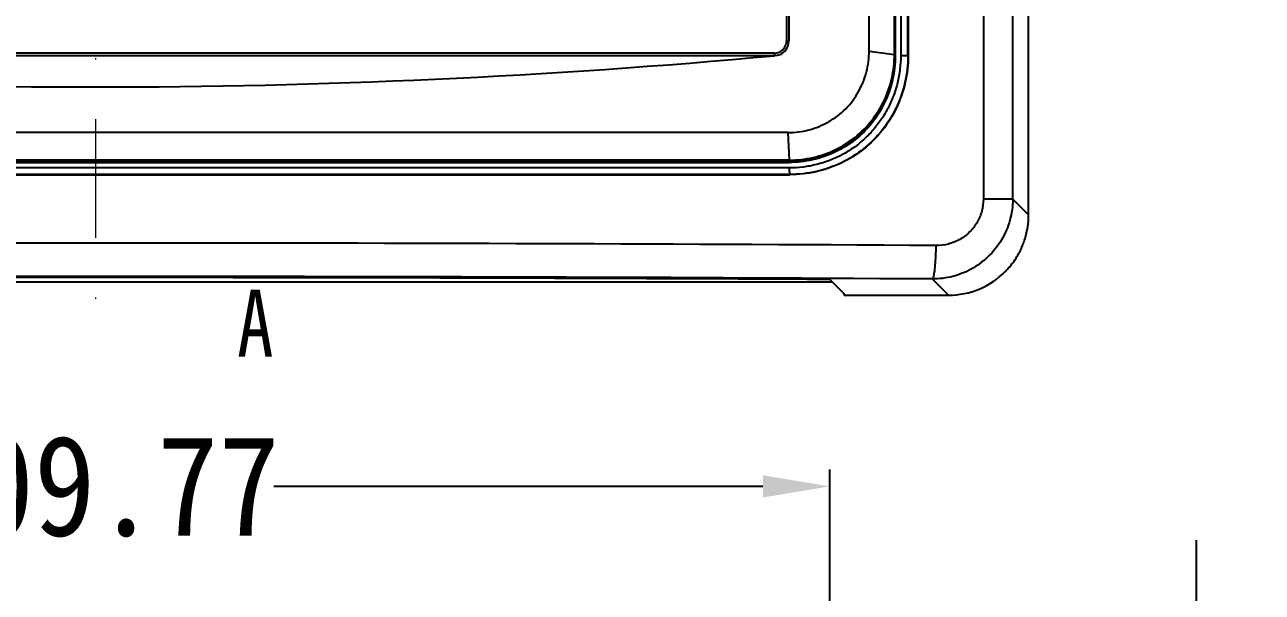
# Model space of a CAD drawing. Header units: inches. Extents: x 1964 to 3446, y -1690 to -1141.
# Drawn here: x 2528.9 to 2621.4, y -1419.5 to -1377.1 of the extents above; entities that cross this region are included whole.
import ezdxf
from ezdxf.enums import TextEntityAlignment as Align

# ---------------------------------------------------------------- set-up
doc = ezdxf.new("R2010")
doc.units = ezdxf.units.IN
doc.header["$MEASUREMENT"] = 0
doc.linetypes.add('DIVIDE', pattern=[31.75, 12.7, -6.35, 0, -6.35, 0, -6.35])
doc.layers.get('0').update_dxf_attribs({"linetype": 'CONTINUOUS'})
doc.layers.get('Defpoints').update_dxf_attribs({"linetype": 'CONTINUOUS'})
doc.layers.add('hatch', color=56, linetype='CONTINUOUS', lineweight=9)
doc.styles.add('FFS', font='SIMFANG.TTF', dxfattribs={"width": 0.9})
doc.dimstyles.get("Standard").update_dxf_attribs({"dimtxt": 0.18, "dimasz": 0.18, "dimexe": 0.18, "dimexo": 0.0625, "dimgap": 0.09, "dimtad": 0, "dimzin": 0, "dimdsep": 46, "dimtxsty": 'Standard', "dimcen": 0, "dimadec": 0, "dimazin": 0, "dimtfac": 1, "dimtdec": 4, "dimtofl": 0, "dimtmove": 0, "dimatfit": 3, "dimfxl": 0, "dimtolj": 1, "dimtzin": 0, "dimarcsym": 0})

# ---------------------------------------------------------------- blocks, each defined once
blk = doc.blocks.new('*D27')
at = {"color": 6, "lineweight": -2}
for p, q in [((2479.263, -1427.862), (2479.263, -1410.319)), ((2589.037, -1427.862), (2589.037, -1410.319)), ((2484.263, -1411.569), (2520.808, -1411.569)), ((2584.037, -1411.569), (2547.492, -1411.569))]:
    blk.add_line(p, q, dxfattribs=at)
at = {"color": 6}
for points in [[(2484.263, -1410.736), (2484.263, -1412.403), (2479.263, -1411.569)], [(2584.037, -1410.736), (2584.037, -1412.403), (2589.037, -1411.569)]]:
    blk.add_solid(points, dxfattribs=at)
at = {"layer": 'Defpoints', "color": 0}
for p in [(2589.037, -1411.569), (2479.263, -1428.362), (2589.037, -1428.362)]:
    blk.add_point(p, dxfattribs=at)
at = {"color": 4, "insert": (2534.15, -1411.569), "char_height": 7.5, "attachment_point": 5, "style": 'FFS'}
blk.add_mtext('\\A1;109.77', dxfattribs=at)
blk = doc.blocks.new('*D28')
at = {"color": 6, "lineweight": -2}
for p, q in [((2616.439, -1420.596), (2616.439, -1415.596)), ((2534.65, -1425.596), (2617.689, -1425.596)), ((2604.4, -1450.596), (2617.689, -1450.596)), ((2616.439, -1455.596), (2616.439, -1460.596))]:
    blk.add_line(p, q, dxfattribs=at)
at = {"color": 6}
for points in [[(2615.605, -1420.596), (2617.272, -1420.596), (2616.439, -1425.596)], [(2615.605, -1455.596), (2617.272, -1455.596), (2616.439, -1450.596)]]:
    blk.add_solid(points, dxfattribs=at)
at = {"layer": 'Defpoints', "color": 0}
for p in [(2534.15, -1425.596), (2616.439, -1425.596), (2603.9, -1450.596)]:
    blk.add_point(p, dxfattribs=at)
at = {"color": 4, "insert": (2616.439, -1438.096), "char_height": 7.5, "attachment_point": 5, "rotation": 90, "style": 'FFS'}
blk.add_mtext('\\A1;25.00', dxfattribs=at)

msp = doc.modelspace()

# ---------------------------------------------------------------- linework, layer by layer
at = {"color": 7, "linetype": 'Continuous'}
for p, q in [((2603.9, -1391.287), (2603.9, -1193.27)), ((2594.341, -1205.167), (2594.341, -1379.39)), ((2591.977, -1379.036), (2591.977, -1251.305)), ((2593.867, -1379.302), (2593.867, -1251.305)), ((2593.933, -1251.287), (2593.933, -1379.39)), ((2594.875, -1379.39), (2594.875, -1251.178)), ((2594.9, -1251.278), (2594.9, -1379.39)), ((2600.519, -1251.278), (2600.519, -1390.101)), ((2602.714, -1390.101), (2602.714, -1251.278)), ((2585.812, -1264.278), (2585.812, -1378.278)), ((2585.987, -1264.278), (2585.987, -1378.278)), ((2585.987, -1378.278), (2585.812, -1378.278)), ((2584.9, -1379.19), (2483.4, -1379.19)), ((2584.9, -1379.383), (2483.4, -1379.383)), ((2584.9, -1379.19), (2584.9, -1379.383)), ((2591.977, -1379.036), (2593.867, -1379.302)), ((2593.867, -1379.302), (2593.9, -1379.39)), ((2593.933, -1379.39), (2593.9, -1379.39)), ((2594.9, -1379.39), (2594.341, -1379.39)), ((2585.914, -1385.126), (2482.386, -1385.126)), ((2586.019, -1387.19), (2585.918, -1385.126)), ((2482.248, -1387.279), (2534.149, -1387.278)), ((2534.149, -1387.19), (2482.281, -1387.19)), ((2586.019, -1387.19), (2534.149, -1387.19)), ((2534.149, -1387.278), (2586.052, -1387.279)), ((2586.053, -1387.279), (2586.004, -1387.367)), ((2586.052, -1387.278), (2586.019, -1387.19)), ((2482.294, -1387.366), (2534.149, -1387.366)), ((2586.004, -1387.771), (2482.295, -1387.771)), ((2534.149, -1387.366), (2586.006, -1387.366)), ((2482.249, -1388.279), (2534.149, -1388.279)), ((2534.149, -1388.263), (2482.256, -1388.263)), ((2586.044, -1388.263), (2534.149, -1388.263)), ((2534.149, -1388.279), (2586.051, -1388.279)), ((2586.044, -1388.263), (2586.052, -1388.278)), ((2602.714, -1390.101), (2600.519, -1390.101)), ((2602.714, -1390.101), (2603.9, -1391.287)), ((2479.093, -1396.283), (2589.207, -1396.283)), ((2590.202, -1397.278), (2589.037, -1396.113)), ((2597.908, -1397.278), (2596.7, -1396.071)), ((2590.124, -1397.278), (2590.124, -1397.2)), ((2590.124, -1397.278), (2597.908, -1397.278))]:
    msp.add_line(p, q, dxfattribs=at)
for centre, radius, start, end in [((2584.9, -1378.278), 0.912, 270, 0), ((2584.882, -1378.278), 1.105, 270.93402, 0.00112), ((2597.821, -1391.278), 6.079, 353.6854, 359.99475), ((2597.932, -1391.299), 5.966, 336.46257, 345.03782), ((2597.867, -1391.285), 6.032, 345.06718, 353.70279), ((2534.1, -11886.192), 10492.806, 89.9997248, 90.342842), ((2534.269, -11863.293), 10469.907, 89.6567826, 90.0006502), ((2597.923, -1391.296), 5.975, 329.9748, 336.46851), ((2597.889, -1391.274), 6.016, 319.83238, 329.9603), ((2597.93, -1391.31), 5.961, 315.00714, 319.83836), ((2534.032, -11770.81), 10374.928, 89.9993462, 90.3447845), ((2534.2, -11793.548), 10397.665, 89.6555934, 90.0002763)]:
    msp.add_arc(centre, radius, start, end, dxfattribs=at)
for centre, major_axis, ratio, start_param, end_param in [((2534.15, -829.721), (211.241, 509.982), 1, -2.840962, -2.656825), ((2597.892, -1391.27), (4.254, -4.254), 0.997265, 5.499157, 6.283185), ((2534.15, -1424.583), (546, 0), 0.052408, 1.4701, 1.671492)]:
    msp.add_ellipse(centre, major_axis=major_axis, ratio=ratio, start_param=start_param, end_param=end_param, dxfattribs=at)
for points, start_tangent, end_tangent in [([(2585.914, -1385.126), (2587.495, -1384.922), (2588.964, -1384.316), (2590.23, -1383.344), (2591.188, -1382.068), (2591.78, -1380.6), (2591.977, -1379.036)], (0.999973, -0.007312), (-0.007274, 0.999974)), ([(2594.341, -1379.39), (2594.282, -1380.4), (2594.102, -1381.402), (2593.804, -1382.375), (2593.395, -1383.297), (2592.881, -1384.158), (2592.266, -1384.951), (2591.559, -1385.665), (2590.773, -1386.285), (2589.927, -1386.801), (2589.02, -1387.213), (2588.055, -1387.518), (2587.044, -1387.707), (2586.004, -1387.771)], (0, -1), (-1, -0.000007)), ([(2593.933, -1379.39), (2593.729, -1381.187), (2593.139, -1382.882), (2592.196, -1384.401), (2590.934, -1385.658), (2589.425, -1386.59), (2587.758, -1387.168), (2586.006, -1387.366)], (0, -1), (-1, 0)), ([(2586.019, -1387.19), (2587.797, -1386.989), (2589.464, -1386.403), (2590.95, -1385.462), (2592.181, -1384.216), (2593.103, -1382.725), (2593.673, -1381.064), (2593.867, -1379.302)], (1, 0.000015), (0, 1)), ([(2594.875, -1379.39), (2594.65, -1381.401), (2593.994, -1383.282), (2592.95, -1384.95), (2591.571, -1386.334), (2589.911, -1387.381), (2588.041, -1388.037), (2586.044, -1388.263)], (-0.000174, -1), (-1, -0.000186)), ([(2594.9, -1379.39), (2594.673, -1381.392), (2594.017, -1383.276), (2592.965, -1384.965), (2591.562, -1386.366), (2589.88, -1387.409), (2588.018, -1388.056), (2586.051, -1388.279)], (0, -1), (-1, 0)), ([(2586.052, -1387.278), (2587.724, -1387.101), (2589.35, -1386.561), (2590.852, -1385.654), (2592.118, -1384.425), (2593.088, -1382.915), (2593.715, -1381.112), (2593.9, -1379.39)], (1, 0.000842), (0.000202, 1)), ([(2586.005, -1387.771), (2586.01, -1387.992), (2586.024, -1388.169), (2586.044, -1388.263)], (0, -1), (0.471873, -0.881667)), ([(2602.714, -1390.101), (2602.499, -1391.682), (2601.869, -1393.156), (2600.858, -1394.419), (2599.6, -1395.336), (2598.232, -1395.877), (2596.7, -1396.071)], (-0.001221, -0.999999), (-0.999997, 0.002294)), ([(2600.519, -1390.101), (2600.4, -1390.994), (2600.051, -1391.833), (2599.492, -1392.559), (2598.752, -1393.114), (2597.901, -1393.458), (2596.986, -1393.574)], (-0.000159, -1), (-0.999983, 0.00577)), ([(2596.7, -1396.071), (2596.786, -1395.918), (2596.861, -1395.566), (2596.924, -1395.03), (2596.967, -1394.346), (2596.986, -1393.575)], (0.910401, 0.413728), (0.005973, 0.999982))]:
    msp.add_spline(points, degree=3, dxfattribs=dict(at, start_tangent=start_tangent, end_tangent=end_tangent))
at = {"layer": 'hatch', "color": 2, "linetype": 'DIVIDE', "ltscale": 0.7}
msp.add_line((2534.15, -1182.291), (2534.15, -1399.948), dxfattribs=at)
at = {"layer": 'hatch', "color": 2}
msp.add_lwpolyline([(2544.15, -1399.948, 0, 0, 0), (2539.15, -1399.948, 1.5, 0, 0), (2534.15, -1399.948, 0, 0, 0)], format="xyseb", dxfattribs=at)

# ---------------------------------------------------------------- texts
at = {"layer": 'hatch', "color": 6, "width": 0.8}
msp.add_text('A', height=5, dxfattribs=at).set_placement((2546.103, -1399.371), align=Align.MIDDLE)

# ---------------------------------------------------------------- dimensions: what is measured, and where the dimension line sits
dim = msp.add_linear_dim(base=(2589.037, -1411.569), p1=(2479.263, -1428.362), p2=(2589.037, -1428.362), dimstyle='Standard', override={"dimscale": 2.5, "dimtxt": 3, "dimasz": 2, "dimexe": 0.5, "dimexo": 0.2, "dimtxsty": 'FFS', "dimcen": 5.0292, "dimclrd": 6, "dimclre": 6, "dimclrt": 4})
dim.commit()
dim.dimension.update_dxf_attribs({"geometry": '*D27', "text_midpoint": (2534.15, -1411.569), "dimtype": 160})
dim = msp.add_linear_dim(base=(2616.439, -1425.596), p1=(2603.9, -1450.596), p2=(2534.15, -1425.596), angle=90, dimstyle='Standard', override={"dimscale": 2.5, "dimtxt": 3, "dimasz": 2, "dimexe": 0.5, "dimexo": 0.2, "dimtxsty": 'FFS', "dimcen": 5.0292, "dimclrd": 6, "dimclre": 6, "dimclrt": 4})
dim.commit()
dim.dimension.update_dxf_attribs({"geometry": '*D28', "text_midpoint": (2616.439, -1438.096), "dimtype": 160})

doc.saveas('drawing.dxf')
